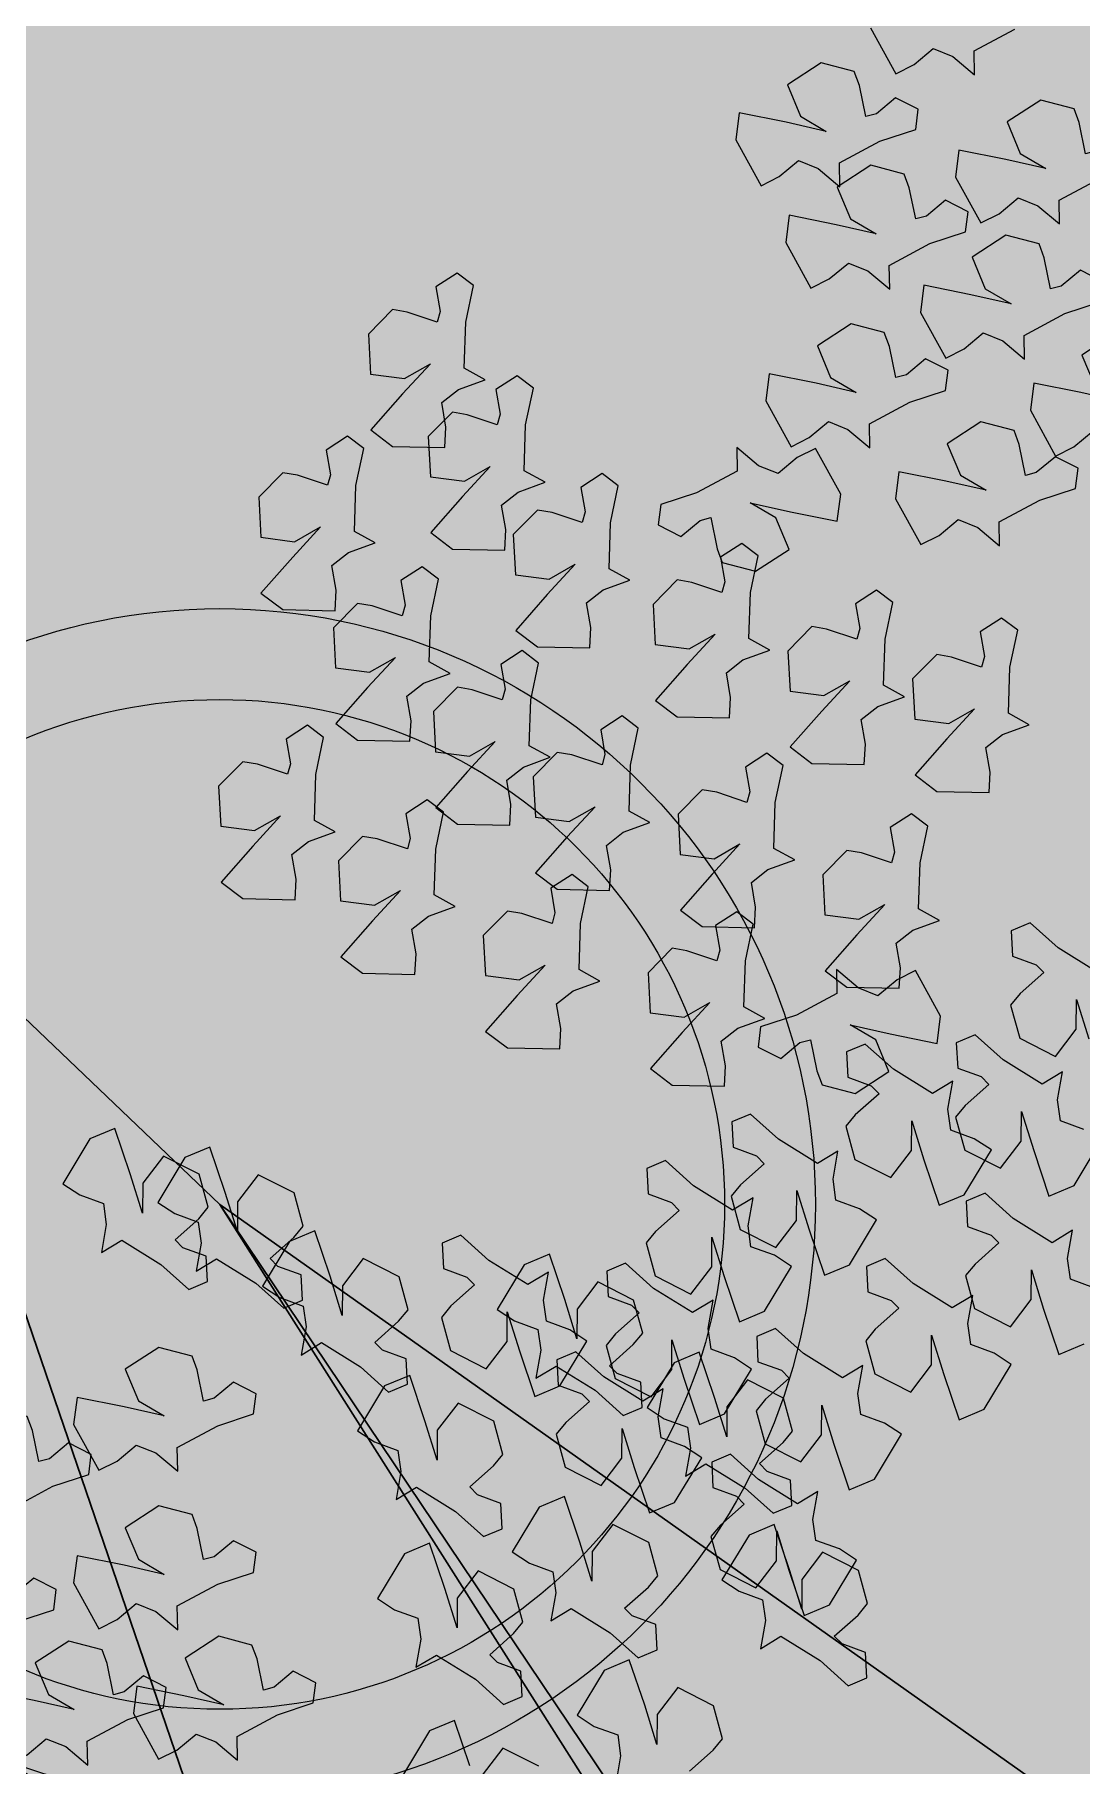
# Model space of a CAD drawing. Header units: millimetres. Extents: x -1042495 to -977915, y 3191218 to 3280168.
# Drawn here: x -1023943 to -1022906, y 3226878 to 3228592 of the extents above; entities that cross this region are included whole.
import ezdxf

# ---------------------------------------------------------------- set-up
doc = ezdxf.new("R2010")
doc.units = ezdxf.units.MM
doc.layers.get('0').update_dxf_attribs({"lineweight": 15})
doc.layers.add('000 Привязки', color=1, linetype='Continuous')
doc.layers.add('A绿-TXT', color=252, linetype='Continuous')
doc.layers.add('_ВК_В1', color=5, linetype='B1', lineweight=30)
doc.layers.add('_Кабель 0.4', color=1, linetype='g5_119_3', lineweight=30)
doc.layers.add('кустарники лиственные', color=7, linetype='Continuous', lineweight=20, true_color=0x455c00)
doc.linetypes.add('B1', pattern='A,12.5,-3,["В1",Standard,S=2,R=0,X=-2,Y=-1],-2.5', length=18)
doc.linetypes.add('g5_119_3', pattern='A,4,-1,[31,GUGK_2005.shx,S=0.1,R=0,X=0,Y=0],4,[31,GUGK_2005.shx,S=0.1,R=180,X=0,Y=0],-1', length=10)

# ---------------------------------------------------------------- blocks, each defined once
blk = doc.blocks.new('A$C6E9D230D')
at = {"layer": 'A绿-TXT', "color": 254, "true_color": 0xfeeab9}
for p, q in [((947, 2234.4), (927.7, 2209)), ((989.1, 2197.3), (947, 2234.4)), ((1012.4, 2234.7), (1007.3, 2195)), ((1059.4, 2237.2), (1012.4, 2234.7)), ((1088, 2209), (1059.4, 2237.2)), ((927.7, 2209), (926.4, 2147.7)), ((1024.5, 2164.6), (989.1, 2197.3)), ((1007.3, 2195), (1024.5, 2164.6)), ((1073.4, 2156.5), (1085.1, 2191.8)), ((1085.1, 2191.8), (1088, 2209)), ((1285.7, 2187.6), (1266.4, 2162.1)), ((1327.8, 2150.4), (1285.7, 2187.6)), ((1351.1, 2187.8), (1346, 2148.1)), ((1398.1, 2190.3), (1351.1, 2187.8)), ((1426.7, 2162.1), (1398.1, 2190.3)), ((950.4, 2146.3), (979.2, 2151.3)), ((979.2, 2151.3), (994.5, 2131.8)), ((1085.8, 2153.1), (1073.4, 2156.5)), ((1114.7, 2158.1), (1085.8, 2153.1)), ((1130.9, 2133.1), (1114.7, 2158.1)), ((1266.4, 2162.1), (1265.1, 2100.8)), ((1363.2, 2117.7), (1327.8, 2150.4)), ((1423.8, 2144.9), (1426.7, 2162.1)), ((926.4, 2147.7), (950.4, 2146.3)), ((994.5, 2131.8), (1005.9, 2100.5)), ((1116.4, 2114.1), (1130.9, 2133.1)), ((1346, 2148.1), (1363.2, 2117.7)), ((1412.1, 2109.7), (1423.8, 2144.9)), ((1005.9, 2100.5), (1019.4, 2124.9)), ((1019.4, 2124.9), (1073.3, 2123.2)), ((1073.3, 2123.2), (1116.4, 2114.1)), ((1424.5, 2106.2), (1412.1, 2109.7)), ((1453.4, 2111.2), (1424.5, 2106.2)), ((1469.6, 2086.3), (1453.4, 2111.2)), ((859.5, 2093.9), (840.2, 2068.4)), ((901.6, 2056.8), (859.5, 2093.9)), ((924.9, 2094.2), (919.8, 2054.5)), ((971.9, 2096.7), (924.9, 2094.2)), ((1000.5, 2068.4), (971.9, 2096.7)), ((1132.7, 2099.8), (1113.4, 2074.3)), ((1174.9, 2062.7), (1132.7, 2099.8)), ((1198.1, 2100.1), (1193, 2060.4)), ((1245.1, 2102.6), (1198.1, 2100.1)), ((1273.7, 2074.3), (1245.1, 2102.6)), ((1265.1, 2100.8), (1289.1, 2099.4)), ((1289.1, 2099.4), (1317.9, 2104.4)), ((1317.9, 2104.4), (1333.2, 2084.9)), ((1113.4, 2074.3), (1112.1, 2013)), ((1270.9, 2057.2), (1273.7, 2074.3)), ((1333.2, 2084.9), (1344.6, 2053.6)), ((1344.6, 2053.6), (1358.1, 2078)), ((1358.1, 2078), (1412, 2076.3)), ((1412, 2076.3), (1455.1, 2067.2)), ((1455.1, 2067.2), (1469.6, 2086.3)), ((840.2, 2068.4), (838.9, 2007.1)), ((937, 2024.1), (901.6, 2056.8)), ((919.8, 2054.5), (937, 2024.1)), ((985.9, 2016), (997.6, 2051.3)), ((997.6, 2051.3), (1000.5, 2068.4)), ((1210.2, 2030), (1174.9, 2062.7)), ((1193, 2060.4), (1210.2, 2030)), ((1259.1, 2021.9), (1270.9, 2057.2)), ((1476.9, 2058.8), (1457.6, 2033.4)), ((1519.1, 2021.7), (1476.9, 2058.8)), ((1542.3, 2059.1), (1537.2, 2019.4)), ((1589.3, 2061.6), (1542.3, 2059.1)), ((1618, 2033.4), (1589.3, 2061.6)), ((1457.6, 2033.4), (1456.4, 1972.1)), ((1615.1, 2016.2), (1618, 2033.4)), ((862.9, 2005.8), (891.7, 2010.8)), ((891.7, 2010.8), (907, 1991.3)), ((998.3, 2012.6), (985.9, 2016)), ((1027.2, 2017.6), (998.3, 2012.6)), ((1043.4, 1992.6), (1027.2, 2017.6)), ((1112.1, 2013), (1136.1, 2011.7)), ((1136.1, 2011.7), (1165, 2016.7)), ((1165, 2016.7), (1180.2, 1997.2)), ((1271.5, 2018.5), (1259.1, 2021.9)), ((1300.4, 2023.5), (1271.5, 2018.5)), ((1316.6, 1998.5), (1300.4, 2023.5)), ((1554.5, 1989), (1519.1, 2021.7)), ((1537.2, 2019.4), (1554.5, 1989)), ((1603.3, 1980.9), (1615.1, 2016.2)), ((838.9, 2007.1), (862.9, 2005.8)), ((907, 1991.3), (918.4, 1959.9)), ((1028.9, 1973.6), (1043.4, 1992.6)), ((1180.2, 1997.2), (1191.6, 1965.8)), ((1191.6, 1965.8), (1205.1, 1990.3)), ((1205.1, 1990.3), (1259, 1988.6)), ((1259, 1988.6), (1302.2, 1979.5)), ((1302.2, 1979.5), (1316.6, 1998.5)), ((1356.7, 1988.6), (1337.4, 1963.1)), ((1398.8, 1951.5), (1356.7, 1988.6)), ((1422.1, 1988.8), (1417, 1949.1)), ((1469.1, 1991.4), (1422.1, 1988.8)), ((1497.7, 1963.1), (1469.1, 1991.4)), ((436.8, 1976.1), (398, 1965.4)), ((450.2, 1965), (436.8, 1976.1)), ((494.2, 1973.7), (484.1, 1946.2)), ((523.9, 1975.3), (494.2, 1973.7)), ((533.2, 1953.2), (523.9, 1975.3)), ((918.4, 1959.9), (931.9, 1984.4)), ((931.9, 1984.4), (985.8, 1982.6)), ((985.8, 1982.6), (1028.9, 1973.6)), ((1034.4, 1982.7), (1015.1, 1957.2)), ((1076.5, 1945.5), (1034.4, 1982.7)), ((1099.8, 1982.9), (1094.7, 1943.2)), ((1146.8, 1985.4), (1099.8, 1982.9)), ((1175.4, 1957.2), (1146.8, 1985.4)), ((1456.4, 1972.1), (1480.3, 1970.7)), ((1480.3, 1970.7), (1509.2, 1975.7)), ((1509.2, 1975.7), (1524.4, 1956.2)), ((1615.8, 1977.5), (1603.3, 1980.9)), ((1644.6, 1982.5), (1615.8, 1977.5)), ((1660.8, 1957.5), (1644.6, 1982.5)), ((398, 1965.4), (376.7, 1923.4)), ((474.9, 1937.2), (450.2, 1965)), ((503.7, 1920.4), (533.2, 1953.2)), ((1015.1, 1957.2), (1013.8, 1895.9)), ((1172.5, 1940), (1175.4, 1957.2)), ((1337.4, 1963.1), (1336.1, 1901.8)), ((1434.2, 1918.8), (1398.8, 1951.5)), ((1417, 1949.1), (1434.2, 1918.8)), ((1494.8, 1945.9), (1497.7, 1963.1)), ((1524.4, 1956.2), (1535.8, 1924.8)), ((1535.8, 1924.8), (1549.3, 1949.3)), ((1549.3, 1949.3), (1603.2, 1947.6)), ((1603.2, 1947.6), (1646.4, 1938.5)), ((1646.4, 1938.5), (1660.8, 1957.5)), ((484.1, 1946.2), (474.9, 1937.2)), ((1111.9, 1912.9), (1076.5, 1945.5)), ((1094.7, 1943.2), (1111.9, 1912.9)), ((1160.8, 1904.8), (1172.5, 1940)), ((1483.1, 1910.7), (1494.8, 1945.9)), ((376.7, 1923.4), (408.5, 1899.1)), ((475.3, 1874.6), (503.7, 1920.4)), ((772.1, 1924.2), (752.8, 1898.7)), ((814.2, 1887.1), (772.1, 1924.2)), ((837.5, 1924.5), (832.4, 1884.8)), ((884.5, 1927), (837.5, 1924.5)), ((913.1, 1898.7), (884.5, 1927)), ((1495.5, 1907.2), (1483.1, 1910.7)), ((1524.4, 1912.2), (1495.5, 1907.2)), ((1540.5, 1887.3), (1524.4, 1912.2)), ((443.5, 1898.9), (397.5, 1884.6)), ((408.5, 1899.1), (443.5, 1898.9)), ((752.8, 1898.7), (751.5, 1837.4)), ((849.6, 1854.4), (814.2, 1887.1)), ((910.2, 1881.6), (913.1, 1898.7)), ((1013.8, 1895.9), (1037.8, 1894.5)), ((1037.8, 1894.5), (1066.6, 1899.5)), ((1066.6, 1899.5), (1081.9, 1880)), ((1173.2, 1901.3), (1160.8, 1904.8)), ((1202.1, 1906.3), (1173.2, 1901.3)), ((1218.3, 1881.4), (1202.1, 1906.3)), ((1241.9, 1889), (1222.6, 1863.5)), ((1284.1, 1851.9), (1241.9, 1889)), ((1307.3, 1889.3), (1302.2, 1849.6)), ((1354.4, 1891.8), (1307.3, 1889.3)), ((1336.1, 1901.8), (1360.1, 1900.5)), ((1383, 1863.5), (1354.4, 1891.8)), ((1360.1, 1900.5), (1388.9, 1905.5)), ((1388.9, 1905.5), (1404.2, 1885.9)), ((1526.1, 1868.2), (1540.5, 1887.3)), ((397.5, 1884.6), (344.2, 1866.7)), ((344.2, 1866.7), (356.7, 1837.2)), ((489.7, 1850.7), (475.3, 1874.6)), ((832.4, 1884.8), (849.6, 1854.4)), ((898.5, 1846.3), (910.2, 1881.6)), ((1070.3, 1868.4), (1023.3, 1865.9)), ((1098.9, 1840.2), (1070.3, 1868.4)), ((1081.9, 1880), (1093.3, 1848.7)), ((1093.3, 1848.7), (1106.8, 1873.2)), ((1106.8, 1873.2), (1160.7, 1871.4)), ((1160.7, 1871.4), (1203.8, 1862.3)), ((1203.8, 1862.3), (1218.3, 1881.4)), ((1404.2, 1885.9), (1415.6, 1854.6)), ((1415.6, 1854.6), (1429.1, 1879.1)), ((1429.1, 1879.1), (1483, 1877.3)), ((1483, 1877.3), (1526.1, 1868.2)), ((422.2, 1825.5), (432.3, 1853)), ((432.3, 1853), (456.9, 1856.5)), ((456.9, 1856.5), (489.7, 1850.7)), ((910.9, 1842.9), (898.5, 1846.3)), ((939.8, 1847.9), (910.9, 1842.9)), ((957.9, 1865.6), (938.6, 1840.2)), ((955.9, 1822.9), (939.8, 1847.9)), ((1000.1, 1828.5), (957.9, 1865.6)), ((1023.3, 1865.9), (1018.2, 1826.2)), ((1222.6, 1863.5), (1221.4, 1802.2)), ((1319.5, 1819.2), (1284.1, 1851.9)), ((1302.2, 1849.6), (1319.5, 1819.2)), ((1368.3, 1811.1), (1380.1, 1846.4)), ((1380.1, 1846.4), (1383, 1863.5)), ((261.4, 1830.8), (240, 1788.8)), ((300.1, 1841.4), (261.4, 1830.8)), ((313.6, 1830.3), (300.1, 1841.4)), ((338.2, 1802.5), (313.6, 1830.3)), ((357.5, 1839.1), (347.4, 1811.6)), ((356.7, 1837.2), (409.1, 1805.4)), ((387.2, 1840.6), (357.5, 1839.1)), ((396.5, 1818.6), (387.2, 1840.6)), ((751.5, 1837.4), (775.5, 1836.1)), ((775.5, 1836.1), (804.3, 1841.1)), ((804.3, 1841.1), (819.6, 1821.6)), ((938.6, 1840.2), (937.3, 1778.9)), ((1035.4, 1795.8), (1000.1, 1828.5)), ((1018.2, 1826.2), (1035.4, 1795.8)), ((1096, 1823), (1098.9, 1840.2)), ((347.4, 1811.6), (338.2, 1802.5)), ((367.1, 1785.8), (396.5, 1818.6)), ((409.1, 1805.4), (422.2, 1825.5)), ((819.6, 1821.6), (831, 1790.2)), ((831, 1790.2), (844.5, 1814.7)), ((844.5, 1814.7), (898.4, 1813)), ((898.4, 1813), (941.5, 1803.9)), ((941.5, 1803.9), (955.9, 1822.9)), ((1084.3, 1787.7), (1096, 1823)), ((1245.3, 1800.9), (1274.2, 1805.9)), ((1274.2, 1805.9), (1289.4, 1786.4)), ((1380.8, 1807.7), (1368.3, 1811.1)), ((1409.6, 1812.7), (1380.8, 1807.7)), ((1425.8, 1787.7), (1409.6, 1812.7)), ((240, 1788.8), (271.9, 1764.5)), ((338.6, 1740), (367.1, 1785.8)), ((1096.7, 1784.3), (1084.3, 1787.7)), ((1125.6, 1789.3), (1096.7, 1784.3)), ((1141.8, 1764.3), (1125.6, 1789.3)), ((1221.4, 1802.2), (1245.3, 1800.9)), ((1289.4, 1786.4), (1300.8, 1755)), ((1411.4, 1768.7), (1425.8, 1787.7)), ((365.2, 1772.3), (343.9, 1730.3)), ((404, 1783), (365.2, 1772.3)), ((417.4, 1771.9), (404, 1783)), ((442, 1744.1), (417.4, 1771.9)), ((461.4, 1780.6), (451.3, 1753.1)), ((491.1, 1782.2), (461.4, 1780.6)), ((500.3, 1760.2), (491.1, 1782.2)), ((937.3, 1778.9), (961.3, 1777.5)), ((961.3, 1777.5), (990.1, 1782.5)), ((990.1, 1782.5), (1005.4, 1763)), ((1300.8, 1755), (1314.3, 1779.5)), ((1314.3, 1779.5), (1368.2, 1777.8)), ((1368.2, 1777.8), (1411.4, 1768.7)), ((260.8, 1750), (207.6, 1732)), ((306.8, 1764.3), (260.8, 1750)), ((271.9, 1764.5), (306.8, 1764.3)), ((451.3, 1753.1), (442, 1744.1)), ((470.9, 1727.3), (500.3, 1760.2)), ((1005.4, 1763), (1016.8, 1731.6)), ((1016.8, 1731.6), (1030.3, 1756.1)), ((1030.3, 1756.1), (1084.2, 1754.4)), ((1084.2, 1754.4), (1127.3, 1745.3)), ((1127.3, 1745.3), (1141.8, 1764.3)), ((207.6, 1732), (220, 1702.6)), ((353.1, 1716), (338.6, 1740)), ((343.9, 1730.3), (375.7, 1706.1)), ((442.4, 1681.5), (470.9, 1727.3)), ((485.4, 1725.4), (464.1, 1683.5)), ((524.2, 1736.1), (485.4, 1725.4)), ((537.7, 1725), (524.2, 1736.1)), ((562.3, 1697.2), (537.7, 1725)), ((581.6, 1733.7), (571.5, 1706.3)), ((611.3, 1735.3), (581.6, 1733.7)), ((620.6, 1713.3), (611.3, 1735.3)), ((728.4, 1731), (709.1, 1705.5)), ((770.6, 1693.9), (728.4, 1731)), ((793.8, 1731.3), (788.7, 1691.6)), ((840.8, 1733.8), (793.8, 1731.3)), ((869.5, 1705.5), (840.8, 1733.8)), ((1160, 1725.1), (1140.7, 1699.6)), ((1202.2, 1688), (1160, 1725.1)), ((1225.5, 1725.3), (1220.3, 1685.6)), ((1272.5, 1727.9), (1225.5, 1725.3)), ((1301.1, 1699.6), (1272.5, 1727.9)), ((285.6, 1690.9), (295.7, 1718.4)), ((295.7, 1718.4), (320.2, 1721.8)), ((320.2, 1721.8), (353.1, 1716)), ((410.6, 1705.8), (364.6, 1691.5)), ((375.7, 1706.1), (410.6, 1705.8)), ((571.5, 1706.3), (562.3, 1697.2)), ((591.1, 1680.4), (620.6, 1713.3)), ((709.1, 1705.5), (707.9, 1644.2)), ((866.6, 1688.4), (869.5, 1705.5)), ((1365.7, 1721.8), (1352.2, 1695.3)), ((1389.4, 1718.8), (1365.7, 1721.8)), ((1403.1, 1676.9), (1389.4, 1718.8)), ((220, 1702.6), (272.4, 1670.8)), ((272.4, 1670.8), (285.6, 1690.9)), ((364.6, 1691.5), (311.4, 1673.6)), ((806, 1661.2), (770.6, 1693.9)), ((788.7, 1691.6), (806, 1661.2)), ((854.8, 1653.1), (866.6, 1688.4)), ((914.1, 1695.8), (894.8, 1670.3)), ((956.3, 1658.7), (914.1, 1695.8)), ((979.5, 1696.1), (974.4, 1656.4)), ((1026.6, 1698.6), (979.5, 1696.1)), ((1055.2, 1670.3), (1026.6, 1698.6)), ((1140.7, 1699.6), (1139.5, 1638.3)), ((1237.6, 1655.3), (1202.2, 1688)), ((1220.3, 1685.6), (1237.6, 1655.3)), ((1298.2, 1682.4), (1301.1, 1699.6)), ((1352.2, 1695.3), (1370.9, 1672.8)), ((311.4, 1673.6), (323.8, 1644.1)), ((399.5, 1659.9), (424, 1663.4)), ((424, 1663.4), (456.9, 1657.6)), ((456.9, 1657.6), (442.4, 1681.5)), ((464.1, 1683.5), (496, 1659.2)), ((562.7, 1634.6), (591.1, 1680.4)), ((894.8, 1670.3), (893.6, 1609)), ((1052.3, 1653.2), (1055.2, 1670.3)), ((1286.4, 1647.2), (1298.2, 1682.4)), ((1370.9, 1672.8), (1374.2, 1660.3)), ((1428.5, 1629.3), (1403.1, 1676.9)), ((141.2, 1649.4), (119.9, 1607.4)), ((180, 1660), (141.2, 1649.4)), ((193.4, 1649), (180, 1660)), ((218.1, 1621.1), (193.4, 1649)), ((237.4, 1657.7), (227.3, 1630.2)), ((267.1, 1659.2), (237.4, 1657.7)), ((276.4, 1637.2), (267.1, 1659.2)), ((323.8, 1644.1), (376.3, 1612.4)), ((389.4, 1632.5), (399.5, 1659.9)), ((484.9, 1644.6), (431.6, 1626.7)), ((530.9, 1658.9), (484.9, 1644.6)), ((496, 1659.2), (530.9, 1658.9)), ((707.9, 1644.2), (731.8, 1642.9)), ((731.8, 1642.9), (760.7, 1647.9)), ((760.7, 1647.9), (775.9, 1628.4)), ((867.3, 1649.7), (854.8, 1653.1)), ((896.1, 1654.7), (867.3, 1649.7)), ((912.3, 1629.7), (896.1, 1654.7)), ((991.7, 1626), (956.3, 1658.7)), ((974.4, 1656.4), (991.7, 1626)), ((1040.5, 1617.9), (1052.3, 1653.2)), ((1298.9, 1643.8), (1286.4, 1647.2)), ((1327.7, 1648.7), (1298.9, 1643.8)), ((1321.4, 1646.8), (1311.3, 1607.9)), ((1337.8, 1652.8), (1321.4, 1646.8)), ((1343.9, 1623.8), (1327.7, 1648.7)), ((1374.2, 1660.3), (1337.8, 1652.8)), ((227.3, 1630.2), (218.1, 1621.1)), ((246.9, 1604.4), (276.4, 1637.2)), ((376.3, 1612.4), (389.4, 1632.5)), ((431.6, 1626.7), (444.1, 1597.2)), ((540, 1625.9), (518.7, 1583.9)), ((578.8, 1636.5), (540, 1625.9)), ((577.1, 1610.7), (562.7, 1634.6)), ((592.2, 1625.4), (578.8, 1636.5)), ((616.9, 1597.6), (592.2, 1625.4)), ((636.2, 1634.2), (626.1, 1606.7)), ((665.9, 1635.7), (636.2, 1634.2)), ((675.1, 1613.7), (665.9, 1635.7)), ((775.9, 1628.4), (787.3, 1597)), ((897.9, 1610.7), (912.3, 1629.7)), ((1139.5, 1638.3), (1163.4, 1637)), ((1163.4, 1637), (1192.3, 1642)), ((1192.3, 1642), (1207.5, 1622.5)), ((1329.5, 1604.8), (1343.9, 1623.8)), ((1456.5, 1629.9), (1428.5, 1629.3)), ((1435, 1604.3), (1456.5, 1629.9)), ((1816.9, 1630.9), (1763.2, 1601.3)), ((1848.6, 1626.9), (1816.9, 1630.9)), ((1837.5, 1571.8), (1848.6, 1626.9)), ((119.9, 1607.4), (151.7, 1583.1)), ((218.5, 1558.6), (246.9, 1604.4)), ((327.5, 1607.2), (288.7, 1596.6)), ((340.9, 1596.2), (327.5, 1607.2)), ((384.9, 1604.9), (374.8, 1577.4)), ((414.6, 1606.4), (384.9, 1604.9)), ((423.8, 1584.4), (414.6, 1606.4)), ((509.6, 1585.6), (519.7, 1613.1)), ((519.7, 1613.1), (544.3, 1616.5)), ((544.3, 1616.5), (577.1, 1610.7)), ((626.1, 1606.7), (616.9, 1597.6)), ((645.7, 1580.9), (675.1, 1613.7)), ((753.7, 1604.7), (740.2, 1578.3)), ((777.5, 1601.8), (753.7, 1604.7)), ((787.3, 1597), (800.8, 1621.5)), ((800.8, 1621.5), (854.7, 1619.7)), ((854.7, 1619.7), (897.9, 1610.7)), ((893.6, 1609), (917.5, 1607.7)), ((917.5, 1607.7), (946.4, 1612.7)), ((946.4, 1612.7), (961.6, 1593.2)), ((1053, 1614.5), (1040.5, 1617.9)), ((1081.8, 1619.5), (1053, 1614.5)), ((1098, 1594.5), (1081.8, 1619.5)), ((1207.5, 1622.5), (1219, 1591.1)), ((1219, 1591.1), (1232.4, 1615.6)), ((1232.4, 1615.6), (1286.3, 1613.8)), ((1286.3, 1613.8), (1329.5, 1604.8)), ((1311.3, 1607.9), (1337, 1568.4)), ((1373.9, 1583.8), (1391.6, 1613.9)), ((1391.6, 1613.9), (1381, 1566.9)), ((1425.8, 1581.4), (1435, 1604.3)), ((186.6, 1582.9), (140.6, 1568.6)), ((151.7, 1583.1), (186.6, 1582.9)), ((288.7, 1596.6), (267.4, 1554.6)), ((365.6, 1568.3), (340.9, 1596.2)), ((394.4, 1551.6), (423.8, 1584.4)), ((444.1, 1597.2), (496.5, 1565.5)), ((496.5, 1565.5), (509.6, 1585.6)), ((518.7, 1583.9), (550.5, 1559.6)), ((791.2, 1559.9), (777.5, 1601.8)), ((961.6, 1593.2), (973.1, 1561.8)), ((973.1, 1561.8), (986.5, 1586.3)), ((986.5, 1586.3), (1040.4, 1584.6)), ((1040.4, 1584.6), (1083.6, 1575.5)), ((1083.6, 1575.5), (1098, 1594.5)), ((1337, 1568.4), (1373.9, 1583.8)), ((1510.9, 1595.8), (1457.2, 1566.2)), ((1542.6, 1591.8), (1510.9, 1595.8)), ((1531.6, 1536.7), (1542.6, 1591.8)), ((1763.2, 1601.3), (1774, 1579.9)), ((140.6, 1568.6), (87.4, 1550.6)), ((374.8, 1577.4), (365.6, 1568.3)), ((617.2, 1535.1), (645.7, 1580.9)), ((740.2, 1578.3), (759, 1555.8)), ((1105.4, 1567.1), (1086.1, 1541.6)), ((1147.5, 1530), (1105.4, 1567.1)), ((1170.8, 1567.3), (1165.7, 1527.6)), ((1217.8, 1569.9), (1170.8, 1567.3)), ((1246.4, 1541.6), (1217.8, 1569.9)), ((1381, 1566.9), (1369.9, 1511.9)), ((1444.5, 1558.9), (1425.8, 1581.4)), ((1457.2, 1566.2), (1468, 1544.8)), ((1696.8, 1572.4), (1643, 1542.8)), ((1728.5, 1568.4), (1696.8, 1572.4)), ((1717.4, 1513.4), (1728.5, 1568.4)), ((1774, 1579.9), (1792.8, 1557.4)), ((1826.9, 1524.8), (1837.5, 1571.8)), ((1881.5, 1570.4), (1844.6, 1554.9)), ((1907.2, 1530.9), (1881.5, 1570.4)), ((87.4, 1550.6), (99.8, 1521.2)), ((232.9, 1534.7), (218.5, 1558.6)), ((267.4, 1554.6), (299.2, 1530.3)), ((365.9, 1505.8), (394.4, 1551.6)), ((539.4, 1545.1), (486.2, 1527.1)), ((585.4, 1559.4), (539.4, 1545.1)), ((550.5, 1559.6), (585.4, 1559.4)), ((762.2, 1543.3), (725.8, 1535.8)), ((759, 1555.8), (762.2, 1543.3)), ((816.6, 1512.3), (791.2, 1559.9)), ((1455.3, 1537.5), (1444.5, 1558.9)), ((1468, 1544.8), (1486.8, 1522.3)), ((1643, 1542.8), (1653.9, 1521.4)), ((1792.8, 1557.4), (1783.5, 1534.4)), ((1844.6, 1554.9), (1826.9, 1524.8)), ((165.4, 1509.5), (175.5, 1537)), ((175.5, 1537), (200, 1540.5)), ((200, 1540.5), (232.9, 1534.7)), ((334.1, 1530.1), (288.1, 1515.8)), ((299.2, 1530.3), (334.1, 1530.1)), ((486.2, 1527.1), (498.6, 1497.7)), ((631.7, 1511.2), (617.2, 1535.1)), ((709.5, 1529.7), (699.3, 1490.8)), ((725.8, 1535.8), (709.5, 1529.7)), ((843.2, 1526.1), (823.9, 1500.6)), ((885.3, 1489), (843.2, 1526.1)), ((908.6, 1526.4), (903.4, 1486.7)), ((955.6, 1528.9), (908.6, 1526.4)), ((984.2, 1500.6), (955.6, 1528.9)), ((1086.1, 1541.6), (1084.8, 1480.3)), ((1182.9, 1497.3), (1147.5, 1530)), ((1165.7, 1527.6), (1182.9, 1497.3)), ((1231.8, 1489.2), (1243.5, 1524.4)), ((1243.5, 1524.4), (1246.4, 1541.6)), ((1401.6, 1507.9), (1455.3, 1537.5)), ((1486.8, 1522.3), (1477.5, 1499.4)), ((1521, 1489.8), (1531.6, 1536.7)), ((1575.6, 1535.3), (1538.6, 1519.9)), ((1601.3, 1495.8), (1575.6, 1535.3)), ((1653.9, 1521.4), (1672.6, 1498.9)), ((1783.5, 1534.4), (1762, 1508.9)), ((1897.1, 1492), (1907.2, 1530.9)), ((99.8, 1521.2), (152.3, 1489.4)), ((152.3, 1489.4), (165.4, 1509.5)), ((288.1, 1515.8), (234.9, 1497.9)), ((380.4, 1481.9), (365.9, 1505.8)), ((564.2, 1486), (574.3, 1513.5)), ((574.3, 1513.5), (598.8, 1516.9)), ((598.8, 1516.9), (631.7, 1511.2)), ((660.8, 1501.9), (622, 1491.3)), ((674.2, 1490.8), (660.8, 1501.9)), ((747.9, 1501.1), (718.2, 1499.6)), ((757.1, 1479.1), (747.9, 1501.1)), ((844.5, 1512.9), (816.6, 1512.3)), ((823.1, 1487.3), (844.5, 1512.9)), ((1369.9, 1511.9), (1401.6, 1507.9)), ((1538.6, 1519.9), (1521, 1489.8)), ((1706.8, 1466.4), (1717.4, 1513.4)), ((1761.4, 1511.9), (1724.5, 1496.5)), ((1787.1, 1472.5), (1761.4, 1511.9)), ((1762, 1508.9), (1790, 1509.4)), ((1790, 1509.4), (1815.4, 1461.9)), ((234.9, 1497.9), (247.3, 1468.4)), ((312.9, 1456.7), (323, 1484.2)), ((323, 1484.2), (347.5, 1487.7)), ((347.5, 1487.7), (380.4, 1481.9)), ((498.6, 1497.7), (551.1, 1465.9)), ((551.1, 1465.9), (564.2, 1486)), ((622, 1491.3), (600.7, 1449.3)), ((698.9, 1463), (674.2, 1490.8)), ((699.3, 1490.8), (725, 1451.4)), ((718.2, 1499.6), (708.1, 1472.1)), ((762, 1466.8), (779.7, 1496.9)), ((779.7, 1496.9), (769, 1449.9)), ((813.8, 1464.3), (823.1, 1487.3)), ((823.9, 1500.6), (822.6, 1439.3)), ((920.7, 1456.3), (885.3, 1489)), ((903.4, 1486.7), (920.7, 1456.3)), ((969.5, 1448.2), (981.3, 1483.5)), ((981.3, 1483.5), (984.2, 1500.6)), ((1108.8, 1479), (1137.6, 1484)), ((1137.6, 1484), (1152.9, 1464.5)), ((1244.2, 1485.7), (1231.8, 1489.2)), ((1273.1, 1490.7), (1244.2, 1485.7)), ((1289.3, 1465.8), (1273.1, 1490.7)), ((1477.5, 1499.4), (1456.1, 1473.8)), ((1591.1, 1456.9), (1601.3, 1495.8)), ((1672.6, 1498.9), (1663.3, 1476)), ((1724.5, 1496.5), (1706.8, 1466.4)), ((1844.3, 1478.5), (1880.7, 1485.9)), ((1880.7, 1485.9), (1897.1, 1492)), ((247.3, 1468.4), (299.8, 1436.6)), ((370.7, 1467.9), (349.4, 1425.9)), ((409.5, 1478.5), (370.7, 1467.9)), ((422.9, 1467.4), (409.5, 1478.5)), ((447.6, 1439.6), (422.9, 1467.4)), ((466.9, 1476.2), (456.8, 1448.7)), ((496.6, 1477.7), (466.9, 1476.2)), ((505.8, 1455.7), (496.6, 1477.7)), ((708.1, 1472.1), (698.9, 1463)), ((725, 1451.4), (762, 1466.8)), ((727.7, 1446.2), (757.1, 1479.1)), ((832.6, 1441.8), (813.8, 1464.3)), ((1084.8, 1480.3), (1108.8, 1479)), ((1152.9, 1464.5), (1164.3, 1433.1)), ((1274.8, 1446.8), (1289.3, 1465.8)), ((1456.1, 1473.8), (1484, 1474.3)), ((1484, 1474.3), (1509.4, 1426.8)), ((1663.3, 1476), (1641.9, 1450.4)), ((1776.9, 1433.5), (1787.1, 1472.5)), ((1815.4, 1461.9), (1829.1, 1420)), ((1847.6, 1466), (1844.3, 1478.5)), ((1866.3, 1443.5), (1847.6, 1466)), ((1948.1, 1472.9), (1894.3, 1443.3)), ((299.8, 1436.6), (312.9, 1456.7)), ((456.8, 1448.7), (447.6, 1439.6)), ((476.4, 1422.9), (505.8, 1455.7)), ((600.7, 1449.3), (632.5, 1425)), ((699.2, 1400.5), (727.7, 1446.2)), ((769, 1449.9), (758, 1394.9)), ((843.4, 1420.4), (832.6, 1441.8)), ((846.6, 1438), (875.4, 1443)), ((875.4, 1443), (890.7, 1423.5)), ((982, 1444.8), (969.5, 1448.2)), ((1010.9, 1449.8), (982, 1444.8)), ((1027, 1424.8), (1010.9, 1449.8)), ((1164.3, 1433.1), (1177.8, 1457.6)), ((1177.8, 1457.6), (1231.7, 1455.8)), ((1231.7, 1455.8), (1274.8, 1446.8)), ((1396.2, 1443.6), (1342.5, 1414)), ((1427.9, 1439.6), (1396.2, 1443.6)), ((1538.4, 1443.4), (1574.8, 1450.8)), ((1541.6, 1430.9), (1538.4, 1443.4)), ((1574.8, 1450.8), (1591.1, 1456.9)), ((1641.9, 1450.4), (1669.8, 1451)), ((1669.8, 1451), (1695.3, 1403.4)), ((1852.8, 1417), (1866.3, 1443.5)), ((1894.3, 1443.3), (1905.2, 1421.9)), ((349.4, 1425.9), (381.2, 1401.6)), ((447.9, 1377.1), (476.4, 1422.9)), ((667.4, 1424.7), (621.4, 1410.5)), ((632.5, 1425), (667.4, 1424.7)), ((789.7, 1390.9), (843.4, 1420.4)), ((822.6, 1439.3), (846.6, 1438)), ((890.7, 1423.5), (902.1, 1392.1)), ((1012.6, 1405.8), (1027, 1424.8)), ((1072.6, 1420.8), (1053.3, 1395.3)), ((1114.8, 1383.7), (1072.6, 1420.8)), ((1138, 1421), (1132.9, 1381.3)), ((1185.1, 1423.6), (1138, 1421)), ((1213.7, 1395.3), (1185.1, 1423.6)), ((1416.8, 1384.5), (1427.9, 1439.6)), ((1509.4, 1426.8), (1523.1, 1384.9)), ((1560.4, 1408.4), (1541.6, 1430.9)), ((1724.2, 1420), (1760.6, 1427.5)), ((1727.5, 1407.5), (1724.2, 1420)), ((1760.6, 1427.5), (1776.9, 1433.5)), ((1829.1, 1420), (1852.8, 1417)), ((1905.2, 1421.9), (1923.9, 1399.4)), ((416.1, 1401.4), (370.1, 1387.1)), ((381.2, 1401.6), (416.1, 1401.4)), ((621.4, 1410.5), (568.2, 1392.5)), ((713.7, 1376.5), (699.2, 1400.5)), ((902.1, 1392.1), (915.6, 1416.6)), ((915.6, 1416.6), (969.5, 1414.9)), ((969.5, 1414.9), (1012.6, 1405.8)), ((1342.5, 1414), (1353.3, 1392.6)), ((1546.9, 1381.9), (1560.4, 1408.4)), ((1614.7, 1414.3), (1561, 1384.7)), ((1646.5, 1410.3), (1614.7, 1414.3)), ((1635.4, 1355.2), (1646.5, 1410.3)), ((1695.3, 1403.4), (1709, 1361.5)), ((1746.2, 1385), (1727.5, 1407.5)), ((370.1, 1387.1), (316.9, 1369.1)), ((568.2, 1392.5), (580.6, 1363)), ((656.3, 1378.9), (680.8, 1382.3)), ((680.8, 1382.3), (713.7, 1376.5)), ((758, 1394.9), (789.7, 1390.9)), ((1053.3, 1395.3), (1052.1, 1334)), ((1150.2, 1351), (1114.8, 1383.7)), ((1132.9, 1381.3), (1150.2, 1351)), ((1210.8, 1378.1), (1213.7, 1395.3)), ((1353.3, 1392.6), (1372, 1370.1)), ((1406.2, 1337.5), (1416.8, 1384.5)), ((1460.8, 1383.1), (1423.9, 1367.6)), ((1486.5, 1343.6), (1460.8, 1383.1)), ((1523.1, 1384.9), (1546.9, 1381.9)), ((1561, 1384.7), (1571.9, 1363.3)), ((1732.7, 1358.5), (1746.2, 1385)), ((1923.9, 1399.4), (1914.6, 1376.4)), ((316.9, 1369.1), (329.3, 1339.7)), ((486, 1361.5), (447.2, 1350.9)), ((462.4, 1353.2), (447.9, 1377.1)), ((499.4, 1350.4), (486, 1361.5)), ((543.4, 1359.2), (533.3, 1331.7)), ((573.1, 1360.7), (543.4, 1359.2)), ((582.3, 1338.7), (573.1, 1360.7)), ((580.6, 1363), (633.1, 1331.3)), ((632.9, 1362.5), (611.6, 1320.6)), ((671.7, 1373.2), (632.9, 1362.5)), ((646.2, 1351.4), (656.3, 1378.9)), ((685.1, 1362.1), (671.7, 1373.2)), ((709.8, 1334.3), (685.1, 1362.1)), ((729.1, 1370.8), (719, 1343.4)), ((758.8, 1372.4), (729.1, 1370.8)), ((768.1, 1350.4), (758.8, 1372.4)), ((1199, 1342.9), (1210.8, 1378.1)), ((1372, 1370.1), (1362.8, 1347.1)), ((1423.9, 1367.6), (1406.2, 1337.5)), ((1571.9, 1363.3), (1590.6, 1340.8)), ((1709, 1361.5), (1732.7, 1358.5)), ((1773.2, 1373.3), (1719.5, 1343.7)), ((1805, 1369.3), (1773.2, 1373.3)), ((1793.9, 1314.3), (1805, 1369.3)), ((1914.6, 1376.4), (1893.2, 1350.9)), ((329.3, 1339.7), (381.8, 1307.9)), ((394.9, 1328), (405, 1355.5)), ((405, 1355.5), (429.5, 1358.9)), ((447.2, 1350.9), (425.9, 1308.9)), ((429.5, 1358.9), (462.4, 1353.2)), ((524.1, 1322.6), (499.4, 1350.4)), ((633.1, 1331.3), (646.2, 1351.4)), ((719, 1343.4), (709.8, 1334.3)), ((738.6, 1317.5), (768.1, 1350.4)), ((1211.5, 1339.4), (1199, 1342.9)), ((1240.3, 1344.4), (1211.5, 1339.4)), ((1256.5, 1319.5), (1240.3, 1344.4)), ((1362.8, 1347.1), (1341.3, 1321.6)), ((1476.4, 1304.7), (1486.5, 1343.6)), ((1590.6, 1340.8), (1581.3, 1317.9)), ((1624.8, 1308.2), (1635.4, 1355.2)), ((1679.4, 1353.8), (1642.4, 1338.4)), ((1705.1, 1314.3), (1679.4, 1353.8)), ((1719.5, 1343.7), (1730.4, 1322.3)), ((1893.2, 1350.9), (1921.1, 1351.4)), ((1921.1, 1351.4), (1946.6, 1303.9)), ((381.8, 1307.9), (394.9, 1328)), ((533.3, 1331.7), (524.1, 1322.6)), ((552.9, 1305.8), (582.3, 1338.7)), ((611.6, 1320.6), (643.4, 1296.3)), ((1052.1, 1334), (1076, 1332.7)), ((1076, 1332.7), (1104.9, 1337.7)), ((1104.9, 1337.7), (1120.1, 1318.2)), ((1242.1, 1300.4), (1256.5, 1319.5)), ((1341.3, 1321.6), (1369.3, 1322.1)), ((1369.3, 1322.1), (1394.7, 1274.6)), ((1642.4, 1338.4), (1624.8, 1308.2)), ((1730.4, 1322.3), (1749.1, 1299.8)), ((425.9, 1308.9), (457.7, 1284.6)), ((524.4, 1260.1), (552.9, 1305.8)), ((710.2, 1271.7), (738.6, 1317.5)), ((802.9, 1308.7), (764.1, 1298.1)), ((816.3, 1297.6), (802.9, 1308.7)), ((860.2, 1306.4), (850.1, 1278.9)), ((889.9, 1307.9), (860.2, 1306.4)), ((899.2, 1285.9), (889.9, 1307.9)), ((1120.1, 1318.2), (1131.5, 1286.8)), ((1131.5, 1286.8), (1145, 1311.3)), ((1145, 1311.3), (1198.9, 1309.5)), ((1198.9, 1309.5), (1242.1, 1300.4)), ((1423.6, 1291.2), (1460, 1298.6)), ((1460, 1298.6), (1476.4, 1304.7)), ((1581.3, 1317.9), (1559.9, 1292.3)), ((1694.9, 1275.4), (1705.1, 1314.3)), ((1749.1, 1299.8), (1739.8, 1276.9)), ((1783.3, 1267.3), (1793.9, 1314.3)), ((1837.9, 1312.8), (1800.9, 1297.4)), ((1863.6, 1273.3), (1837.9, 1312.8)), ((492.6, 1284.3), (446.6, 1270)), ((457.7, 1284.6), (492.6, 1284.3)), ((632.3, 1281.7), (579.1, 1263.8)), ((678.3, 1296), (632.3, 1281.7)), ((643.4, 1296.3), (678.3, 1296)), ((764.1, 1298.1), (742.8, 1256.1)), ((840.9, 1269.8), (816.3, 1297.6)), ((850.1, 1278.9), (840.9, 1269.8)), ((869.8, 1253), (899.2, 1285.9)), ((1426.9, 1278.7), (1423.6, 1291.2)), ((1445.6, 1256.2), (1426.9, 1278.7)), ((1500, 1285.6), (1446.3, 1256)), ((1531.7, 1281.6), (1500, 1285.6)), ((1520.7, 1226.5), (1531.7, 1281.6)), ((1559.9, 1292.3), (1587.8, 1292.8)), ((1587.8, 1292.8), (1613.3, 1245.3)), ((1800.9, 1297.4), (1783.3, 1267.3)), ((446.6, 1270), (393.4, 1252.1)), ((538.9, 1236.1), (524.4, 1260.1)), ((579.1, 1263.8), (591.5, 1234.3)), ((724.6, 1247.8), (710.2, 1271.7)), ((1394.7, 1274.6), (1408.4, 1232.7)), ((1642.2, 1261.9), (1678.6, 1269.3)), ((1645.4, 1249.4), (1642.2, 1261.9)), ((1678.6, 1269.3), (1694.9, 1275.4)), ((1739.8, 1276.9), (1718.4, 1251.3)), ((1853.4, 1234.4), (1863.6, 1273.3)), ((393.4, 1252.1), (405.8, 1222.6)), ((471.4, 1211), (481.5, 1238.5)), ((481.5, 1238.5), (506, 1241.9)), ((506, 1241.9), (538.9, 1236.1)), ((657.1, 1222.7), (667.2, 1250.2)), ((667.2, 1250.2), (691.7, 1253.6)), ((691.7, 1253.6), (724.6, 1247.8)), ((742.8, 1256.1), (774.6, 1231.8)), ((841.3, 1207.3), (869.8, 1253)), ((1432.1, 1229.7), (1445.6, 1256.2)), ((1446.3, 1256), (1457.1, 1234.6)), ((1613.3, 1245.3), (1627, 1203.4)), ((1664.2, 1226.9), (1645.4, 1249.4)), ((1718.4, 1251.3), (1746.3, 1251.9)), ((1746.3, 1251.9), (1771.8, 1204.3)), ((591.5, 1234.3), (644, 1202.6)), ((809.5, 1231.5), (763.5, 1217.2)), ((774.6, 1231.8), (809.5, 1231.5)), ((1408.4, 1232.7), (1432.1, 1229.7)), ((1457.1, 1234.6), (1475.9, 1212.1)), ((1510, 1179.5), (1520.7, 1226.5)), ((1564.7, 1225.1), (1527.7, 1209.6)), ((1590.4, 1185.6), (1564.7, 1225.1)), ((1650.7, 1200.4), (1664.2, 1226.9)), ((1800.7, 1220.9), (1837.1, 1228.3)), ((1803.9, 1208.4), (1800.7, 1220.9)), ((1837.1, 1228.3), (1853.4, 1234.4)), ((1475.9, 1212.1), (1466.6, 1189.1)), ((1527.7, 1209.6), (1510, 1179.5)), ((1627, 1203.4), (1650.7, 1200.4)), ((1771.8, 1204.3), (1785.5, 1162.4)), ((1822.7, 1185.9), (1803.9, 1208.4)), ((1466.6, 1189.1), (1445.1, 1163.6)), ((1580.2, 1146.7), (1590.4, 1185.6)), ((1658.5, 1180.1), (1604.8, 1150.5)), ((1690.2, 1176.1), (1658.5, 1180.1)), ((1844.2, 1180.1), (1790.5, 1150.5)), ((1809.2, 1159.4), (1822.7, 1185.9)), ((1876, 1176.1), (1844.2, 1180.1)), ((2126.4, 1192.8), (2113.2, 1172.7)), ((2178.8, 1161), (2126.4, 1192.8)), ((1445.1, 1163.6), (1473.1, 1164.1)), ((1473.1, 1164.1), (1498.5, 1116.6)), ((1679.2, 1121), (1690.2, 1176.1)), ((1785.5, 1162.4), (1809.2, 1159.4)), ((1864.9, 1121), (1876, 1176.1)), ((2113.2, 1172.7), (2103.1, 1145.2)), ((2191.2, 1131.6), (2178.8, 1161)), ((1527.5, 1133.2), (1563.9, 1140.6)), ((1563.9, 1140.6), (1580.2, 1146.7)), ((1604.8, 1150.5), (1615.6, 1129.1)), ((1790.5, 1150.5), (1801.3, 1129.1)), ((2078.6, 1141.8), (2045.7, 1147.5)), ((2045.7, 1147.5), (2060.2, 1123.6)), ((2103.1, 1145.2), (2078.6, 1141.8)), ((1498.5, 1116.6), (1512.2, 1074.7)), ((1530.7, 1120.7), (1527.5, 1133.2)), ((1549.5, 1098.2), (1530.7, 1120.7)), ((1615.6, 1129.1), (1634.4, 1106.6)), ((1668.5, 1074.1), (1679.2, 1121)), ((1723.2, 1119.6), (1686.2, 1104.2)), ((1748.9, 1080.1), (1723.2, 1119.6)), ((1801.3, 1129.1), (1820.1, 1106.6)), ((1854.3, 1074.1), (1864.9, 1121)), ((1908.9, 1119.6), (1871.9, 1104.2)), ((1934.6, 1080.1), (1908.9, 1119.6)), ((2060.2, 1123.6), (2031.7, 1077.8)), ((2138, 1113.6), (2191.2, 1131.6)), ((1505.5, 1110), (1451.8, 1080.4)), ((1537.3, 1106), (1505.5, 1110)), ((1526.2, 1050.9), (1537.3, 1106)), ((1535.9, 1071.7), (1549.5, 1098.2)), ((1634.4, 1106.6), (1625.1, 1083.7)), ((1686.2, 1104.2), (1668.5, 1074.1)), ((1820.1, 1106.6), (1810.8, 1083.7)), ((1871.9, 1104.2), (1854.3, 1074.1)), ((2092, 1099.3), (2138, 1113.6)), ((2126.9, 1099.1), (2092, 1099.3)), ((2158.7, 1074.8), (2126.9, 1099.1)), ((1451.8, 1080.4), (1462.6, 1059)), ((1625.1, 1083.7), (1603.6, 1058.1)), ((1738.7, 1041.2), (1748.9, 1080.1)), ((1810.8, 1083.7), (1789.4, 1058.1)), ((1924.4, 1041.2), (1934.6, 1080.1)), ((2031.7, 1077.8), (2002.3, 1045)), ((2104.5, 1081.5), (2091.4, 1061.4)), ((2157, 1049.8), (2104.5, 1081.5)), ((1462.6, 1059), (1481.4, 1036.5)), ((1512.2, 1074.7), (1535.9, 1071.7)), ((1603.6, 1058.1), (1631.6, 1058.6)), ((1631.6, 1058.6), (1657, 1011.1)), ((1789.4, 1058.1), (1817.3, 1058.6)), ((1817.3, 1058.6), (1842.7, 1011.1)), ((2051.4, 1052), (2060.6, 1061.1)), ((2060.6, 1061.1), (2085.2, 1033.3)), ((2091.4, 1061.4), (2081.3, 1034)), ((2137.4, 1032.8), (2158.7, 1074.8)), ((1481.4, 1036.5), (1472.1, 1013.5)), ((1515.6, 1003.9), (1526.2, 1050.9)), ((1570.2, 1049.4), (1533.2, 1034)), ((1595.9, 1010), (1570.2, 1049.4)), ((1686, 1027.7), (1722.4, 1035.1)), ((1722.4, 1035.1), (1738.7, 1041.2)), ((1871.7, 1027.7), (1908.1, 1035.1)), ((1908.1, 1035.1), (1924.4, 1041.2)), ((2002.3, 1045), (2011.6, 1023)), ((2056.8, 1030.5), (2023.9, 1036.3)), ((2023.9, 1036.3), (2038.4, 1012.4)), ((2041.3, 1024.5), (2051.4, 1052)), ((2169.4, 1020.3), (2157, 1049.8)), ((1533.2, 1034), (1515.6, 1003.9)), ((1689.2, 1015.2), (1686, 1027.7)), ((1708, 992.7), (1689.2, 1015.2)), ((1874.9, 1015.2), (1871.7, 1027.7)), ((1893.7, 992.7), (1874.9, 1015.2)), ((2011.6, 1023), (2041.3, 1024.5)), ((2081.3, 1034), (2056.8, 1030.5)), ((2085.2, 1033.3), (2098.7, 1022.2)), ((2098.7, 1022.2), (2137.4, 1032.8)), ((2116.2, 1002.4), (2169.4, 1020.3)), ((1472.1, 1013.5), (1450.7, 988)), ((1585.7, 971.1), (1595.9, 1010)), ((1657, 1011.1), (1670.7, 969.2)), ((1842.7, 1011.1), (1856.5, 969.2)), ((2038.4, 1012.4), (2009.9, 966.6)), ((2070.2, 988.1), (2116.2, 1002.4)), ((1450.7, 988), (1478.6, 988.5)), ((1478.6, 988.5), (1504, 941)), ((1694.4, 966.2), (1708, 992.7)), ((1880.2, 966.2), (1893.7, 992.7)), ((2105.1, 987.8), (2070.2, 988.1)), ((2136.9, 963.6), (2105.1, 987.8)), ((1533, 957.6), (1569.4, 965)), ((1536.2, 945.1), (1533, 957.6)), ((1569.4, 965), (1585.7, 971.1)), ((1670.7, 969.2), (1694.4, 966.2)), ((1856.5, 969.2), (1880.2, 966.2)), ((2009.9, 966.6), (1980.5, 933.7)), ((2006.2, 958.6), (1993.1, 938.5)), ((2058.7, 926.9), (2006.2, 958.6)), ((2115.6, 921.6), (2136.9, 963.6)), ((1504, 941), (1517.8, 899.1)), ((1555, 922.6), (1536.2, 945.1)), ((1980.5, 933.7), (1989.8, 911.7)), ((1993.1, 938.5), (1983, 911)), ((2019.4, 913.3), (2029.5, 940.8)), ((2029.5, 940.8), (2038.8, 949.8)), ((2038.8, 949.8), (2063.4, 922)), ((1541.5, 896.1), (1555, 922.6)), ((1958.5, 907.6), (1925.6, 913.4)), ((1925.6, 913.4), (1940.1, 889.4)), ((1989.8, 911.7), (2019.4, 913.3)), ((2071.1, 897.4), (2058.7, 926.9)), ((2063.4, 922), (2076.8, 910.9)), ((2076.8, 910.9), (2115.6, 921.6)), ((1517.8, 899.1), (1541.5, 896.1)), ((1983, 911), (1958.5, 907.6)), ((2017.9, 879.4), (2071.1, 897.4)), ((1940.1, 889.4), (1911.6, 843.6)), ((1971.9, 865.1), (2017.9, 879.4)), ((2006.8, 864.9), (1971.9, 865.1)), ((2038.6, 840.6), (2006.8, 864.9)), ((1836.8, 847.3), (1823.7, 827.3)), ((1889.3, 815.6), (1836.8, 847.3)), ((1911.6, 843.6), (1882.2, 810.8)), ((2017.3, 798.6), (2038.6, 840.6)), ((1640.2, 824), (1627.1, 803.9)), ((1692.7, 792.2), (1640.2, 824)), ((1823.7, 827.3), (1813.6, 799.8)), ((1901.7, 786.1), (1889.3, 815.6)), ((1921.1, 790.3), (1931.2, 817.8)), ((1931.2, 817.8), (1940.4, 826.9)), ((1940.4, 826.9), (1965.1, 799.1)), ((1485, 762.9), (1432.5, 794.7)), ((1627.1, 803.9), (1617, 776.4)), ((1705.1, 762.8), (1692.7, 792.2)), ((1789.1, 796.3), (1756.2, 802.1)), ((1756.2, 802.1), (1770.7, 778.2)), ((1813.6, 799.8), (1789.1, 796.3)), ((1882.2, 810.8), (1891.4, 788.8)), ((1965.1, 799.1), (1978.5, 788)), ((1978.5, 788), (2017.3, 798.6)), ((1592.4, 773), (1559.6, 778.7)), ((1559.6, 778.7), (1574, 754.8)), ((1617, 776.4), (1592.4, 773)), ((1770.7, 778.2), (1742.2, 732.4)), ((1848.5, 768.2), (1901.7, 786.1)), ((1891.4, 788.8), (1921.1, 790.3)), ((1497.4, 733.5), (1485, 762.9)), ((1574, 754.8), (1545.6, 709)), ((1651.9, 744.8), (1705.1, 762.8)), ((1802.5, 753.9), (1848.5, 768.2)), ((1837.4, 753.7), (1802.5, 753.9)), ((1869.2, 729.4), (1837.4, 753.7)), ((1444.2, 715.5), (1497.4, 733.5)), ((1605.8, 730.5), (1651.9, 744.8)), ((1640.8, 730.3), (1605.8, 730.5)), ((1672.6, 706), (1640.8, 730.3)), ((1742.2, 732.4), (1712.8, 699.6)), ((1761.8, 706.6), (1771, 715.6)), ((1771, 715.6), (1795.7, 687.8)), ((1847.9, 687.4), (1869.2, 729.4)), ((1464.9, 676.7), (1433.1, 701)), ((1545.6, 709), (1516.1, 676.2)), ((1565.2, 683.2), (1574.4, 692.3)), ((1574.4, 692.3), (1599.1, 664.5)), ((1651.3, 664), (1672.6, 706)), ((1712.8, 699.6), (1722, 677.5)), ((1751.7, 679.1), (1761.8, 706.6)), ((1443.6, 634.7), (1464.9, 676.7)), ((1516.1, 676.2), (1525.4, 654.2)), ((1555.1, 655.7), (1565.2, 683.2)), ((1722, 677.5), (1751.7, 679.1)), ((1795.7, 687.8), (1809.1, 676.7)), ((1809.1, 676.7), (1847.9, 687.4)), ((1978.9, 683.4), (1965.8, 663.3)), ((2031.4, 651.7), (1978.9, 683.4)), ((1525.4, 654.2), (1555.1, 655.7)), ((1599.1, 664.5), (1612.5, 653.4)), ((1612.5, 653.4), (1651.3, 664)), ((1694.8, 665.8), (1681.6, 645.7)), ((1747.2, 634.1), (1694.8, 665.8)), ((1965.8, 663.3), (1955.7, 635.9)), ((2043.8, 622.2), (2031.4, 651.7)), ((1681.6, 645.7), (1671.5, 618.3)), ((1759.6, 604.6), (1747.2, 634.1)), ((1931.1, 632.4), (1898.3, 638.2)), ((1898.3, 638.2), (1912.7, 614.3)), ((1955.7, 635.9), (1931.1, 632.4)), ((1647, 614.8), (1614.1, 620.6)), ((1614.1, 620.6), (1628.6, 596.7)), ((1671.5, 618.3), (1647, 614.8)), ((1912.7, 614.3), (1884.3, 568.5)), ((1990.6, 604.3), (2043.8, 622.2)), ((1503.5, 589.8), (1490.4, 569.7)), ((1556, 558), (1503.5, 589.8)), ((1628.6, 596.7), (1600.1, 550.9)), ((1706.4, 586.7), (1759.6, 604.6)), ((1944.5, 590), (1990.6, 604.3)), ((1979.5, 589.7), (1944.5, 590)), ((2011.3, 565.5), (1979.5, 589.7)), ((1490.4, 569.7), (1480.3, 542.2)), ((1660.4, 572.4), (1706.4, 586.7)), ((1695.3, 572.1), (1660.4, 572.4)), ((1727.1, 547.9), (1695.3, 572.1)), ((1884.3, 568.5), (1854.8, 535.7)), ((1568.4, 528.6), (1556, 558)), ((1600.1, 550.9), (1570.7, 518.1)), ((1705.8, 505.9), (1727.1, 547.9)), ((1903.9, 542.7), (1913.1, 551.7)), ((1913.1, 551.7), (1937.8, 523.9)), ((1990, 523.5), (2011.3, 565.5)), ((1455.8, 538.8), (1422.9, 544.6)), ((1480.3, 542.2), (1455.8, 538.8)), ((1515.2, 510.6), (1568.4, 528.6)), ((1619.8, 525.1), (1629, 534.1)), ((1629, 534.1), (1653.6, 506.3)), ((1854.8, 535.7), (1864.1, 513.6)), ((1893.8, 515.2), (1903.9, 542.7)), ((1469.2, 496.3), (1515.2, 510.6)), ((1570.7, 518.1), (1580, 496)), ((1609.6, 497.6), (1619.8, 525.1)), ((1864.2, 507.8), (1851, 487.7)), ((1864.1, 513.6), (1893.8, 515.2)), ((1916.6, 476.1), (1864.2, 507.8)), ((1937.8, 523.9), (1951.2, 512.8)), ((1951.2, 512.8), (1990, 523.5)), ((1504.1, 496.1), (1469.2, 496.3)), ((1535.9, 471.8), (1504.1, 496.1)), ((1580, 496), (1609.6, 497.6)), ((1653.6, 506.3), (1667, 495.2)), ((1667, 495.2), (1705.8, 505.9)), ((1851, 487.7), (1840.9, 460.3)), ((1514.6, 429.8), (1535.9, 471.8)), ((1929, 446.6), (1916.6, 476.1)), ((1437.7, 458.1), (1462.4, 430.3)), ((1816.4, 456.8), (1783.5, 462.6)), ((1783.5, 462.6), (1798, 438.7)), ((1840.9, 460.3), (1816.4, 456.8)), ((1875.8, 428.7), (1929, 446.6)), ((1462.4, 430.3), (1475.8, 419.2)), ((1475.8, 419.2), (1514.6, 429.8)), ((1798, 438.7), (1769.5, 392.9)), ((1829.8, 414.4), (1875.8, 428.7)), ((1662, 420), (1648.9, 399.9)), ((1714.5, 388.2), (1662, 420)), ((1864.7, 414.1), (1829.8, 414.4)), ((1896.5, 389.9), (1864.7, 414.1)), ((1648.9, 399.9), (1638.8, 372.4)), ((1726.9, 358.7), (1714.5, 388.2)), ((1769.5, 392.9), (1740.1, 360)), ((1875.2, 347.9), (1896.5, 389.9)), ((1614.3, 368.9), (1581.4, 374.7)), ((1581.4, 374.7), (1595.9, 350.8)), ((1638.8, 372.4), (1614.3, 368.9)), ((1779.1, 339.6), (1789.2, 367.1)), ((1789.2, 367.1), (1798.4, 376.1)), ((1798.4, 376.1), (1823, 348.3)), ((1595.9, 350.8), (1567.4, 305)), ((1673.7, 340.8), (1726.9, 358.7)), ((1740.1, 360), (1749.4, 338)), ((1823, 348.3), (1836.4, 337.2)), ((1836.4, 337.2), (1875.2, 347.9)), ((1627.7, 326.5), (1673.7, 340.8)), ((1662.6, 326.3), (1627.7, 326.5)), ((1694.4, 302), (1662.6, 326.3)), ((1749.4, 338), (1779.1, 339.6)), ((1567.4, 305), (1538, 272.2)), ((1587, 279.2), (1596.2, 288.3)), ((1596.2, 288.3), (1620.9, 260.4)), ((1673.1, 260), (1694.4, 302)), ((1538, 272.2), (1547.2, 250.2)), ((1576.9, 251.7), (1587, 279.2)), ((1547.2, 250.2), (1576.9, 251.7)), ((1620.9, 260.4), (1634.3, 249.4)), ((1634.3, 249.4), (1673.1, 260))]:
    blk.add_line(p, q, dxfattribs=at)
blk = doc.blocks.new('*U36')
h = blk.add_hatch(color=256)
h.paths.add_polyline_path([(-0.59, 0, 1), (0.59, 0, 1)])
h.paths.add_polyline_path([(0.5, 0, -1), (-0.5, 0, -1)], flags=16)
h = blk.add_hatch(color=255)
edge = h.paths.add_edge_path()
edge.add_arc((0, 0), 0.5, 0, 360)
at = {"lineweight": -3}
for radius in [0.59, 0.5]:
    blk.add_circle((0, 0), radius, dxfattribs=at)

msp = doc.modelspace()

# ---------------------------------------------------------------- hatches: boundary and pattern name
at = {"layer": '000 Привязки', "true_color": 0x999b37}
h = msp.add_hatch(color=55, dxfattribs=at)
h.dxf.hatch_style = 1
edge = h.paths.add_edge_path()
edge.add_line((-993583.7, 3224703.4), (-995748.9, 3217927.5))
edge.add_line((-995748.9, 3217927.5), (-995463.1, 3217836.2))
edge.add_line((-995463.1, 3217836.2), (-995916.9, 3216416.2))
edge.add_arc((-1005336.6, 3205577.5), 14360, 36.37273, 49.00661, ccw=False)
edge.add_line((-993774.3, 3214093.5), (-991611.2, 3211415.6))
edge.add_line((-991611.2, 3211415.6), (-989700.5, 3215862.1))
edge.add_line((-989700.5, 3215862.1), (-985643, 3228982.2))
edge.add_line((-985643, 3228982.2), (-1025266.5, 3230354))
edge.add_line((-1025266.5, 3230354), (-1023687.3, 3222587.9))
edge.add_line((-1023687.3, 3222587.9), (-1023695.8, 3222326.6))
edge.add_arc((-1023962.5, 3209574.4), 12755, 56.17396, 88.80182, ccw=False)
edge.add_arc((-999698.4, 3269111.5), 51863.6, 250.67409, 251.01288)
edge.add_line((-1016572.5, 3220069.7), (-1016115.2, 3221500.7))
edge.add_line((-1016115.2, 3221500.7), (-1015829.4, 3221409.4))
edge.add_line((-1015829.4, 3221409.4), (-1015220.7, 3223314.5))
edge.add_arc((-1016363.7, 3223679.7), 1200, 342.2789, 448.0173)
edge.add_line((-1016322.2, 3224879), (-1017141, 3224907.4))
edge.add_line((-1017141, 3224907.4), (-1017210.2, 3222908.6))
edge.add_line((-1017210.2, 3222908.6), (-1022207.2, 3223081.6))
edge.add_line((-1022207.2, 3223081.6), (-1022172.6, 3224081))
edge.add_line((-1022172.6, 3224081), (-1021999.6, 3229078))
edge.add_line((-1021999.6, 3229078), (-1017002.6, 3228905))
edge.add_line((-1017002.6, 3228905), (-1017071.8, 3226906.1))
edge.add_line((-1017071.8, 3226906.1), (-1015689.8, 3226858.3))
edge.add_arc((-1015648.2, 3228057.6), 1200, 268.0173, 340.1155)
edge.add_arc((-1013391.3, 3227241.3), 1200, 88.0173, 160.1155, ccw=False)
edge.add_line((-1013349.8, 3228440.5), (-995786.8, 3227832.5))
edge.add_arc((-995869.8, 3225434), 2400, -17.7211, 88.0173, ccw=False)

# ---------------------------------------------------------------- linework, layer by layer
at = {"layer": '_ВК_В1', "linetype": 'B1'}
msp.add_line((-1023759.3, 3227434), (-1010604.2, 3207871.4), dxfattribs=at)
for points in [[(-1023759.3, 3227434), (-1026509.8, 3230062.1)], [(-1023759.3, 3227434), (-1022369, 3225243.1), (-1024258.7, 3210987.6)], [(-1021875.6, 3226101.2), (-1023759.3, 3227434)]]:
    msp.add_lwpolyline(points, dxfattribs=at)
at = {"layer": '_Кабель 0.4'}
msp.add_lwpolyline([(-1024489.8, 3228897.2), (-1022635.9, 3223479.2), (-1017241.8, 3220754.7), (-1017363.2, 3219237), (-1012269.5, 3210203.3), (-1008991.4, 3209127.9)], dxfattribs=at)

# ---------------------------------------------------------------- block references
at = {"layer": '_ВК_В1', "xscale": 1000, "yscale": 1000, "zscale": 1000}
msp.add_blockref('*U36', (-1023759.3, 3227434), dxfattribs=at)
at = {"layer": 'кустарники лиственные', "xscale": 0.8449588223999995, "yscale": 0.8449588223999995, "zscale": 0.8449588223999995, "rotation": 90}
for p in [(-1021870.1, 3226953), (-1022907, 3225657.8)]:
    msp.add_blockref('A$C6E9D230D', p, dxfattribs=at)

doc.saveas('drawing.dxf')
